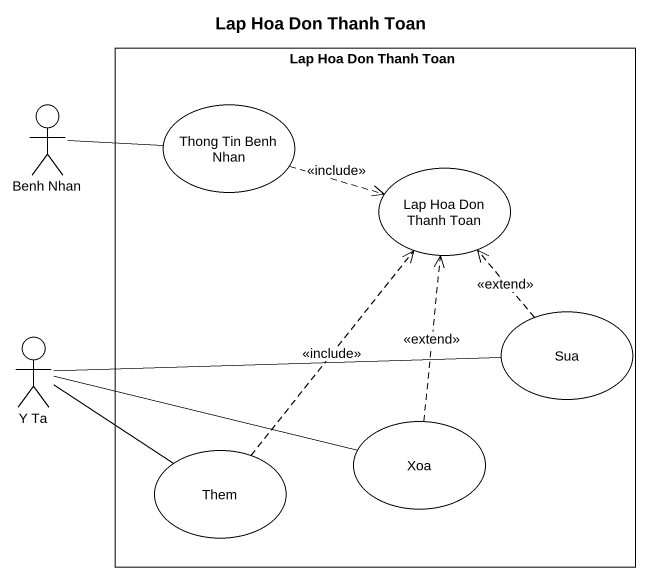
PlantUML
@startuml
title Lap Hoa Don Thanh Toan
rectangle "Lap Hoa Don Thanh Toan" as Lap_Hoa_Don_Thanh_Toan {
  usecase "Thong Tin Benh Nhan" as Thong_Tin_Benh_Nhan
  usecase "Lap Hoa Don Thanh Toan" as Lap_Hoa_Don_Thanh_Toan_2
  usecase Sua
  usecase Them
  usecase Xoa
}
actor "Benh Nhan" as Benh_Nhan
actor "Y Ta" as Y_Ta
Benh_Nhan -right- Thong_Tin_Benh_Nhan
Thong_Tin_Benh_Nhan .right.> Lap_Hoa_Don_Thanh_Toan_2 : <<include>>
Y_Ta -right- Sua
Y_Ta -right- Them
Y_Ta -right- Xoa
Sua .up.> Lap_Hoa_Don_Thanh_Toan_2 : <<extend>>
Them .up.> Lap_Hoa_Don_Thanh_Toan_2 : <<include>>
Xoa .up.> Lap_Hoa_Don_Thanh_Toan_2 : <<extend>>
@enduml
